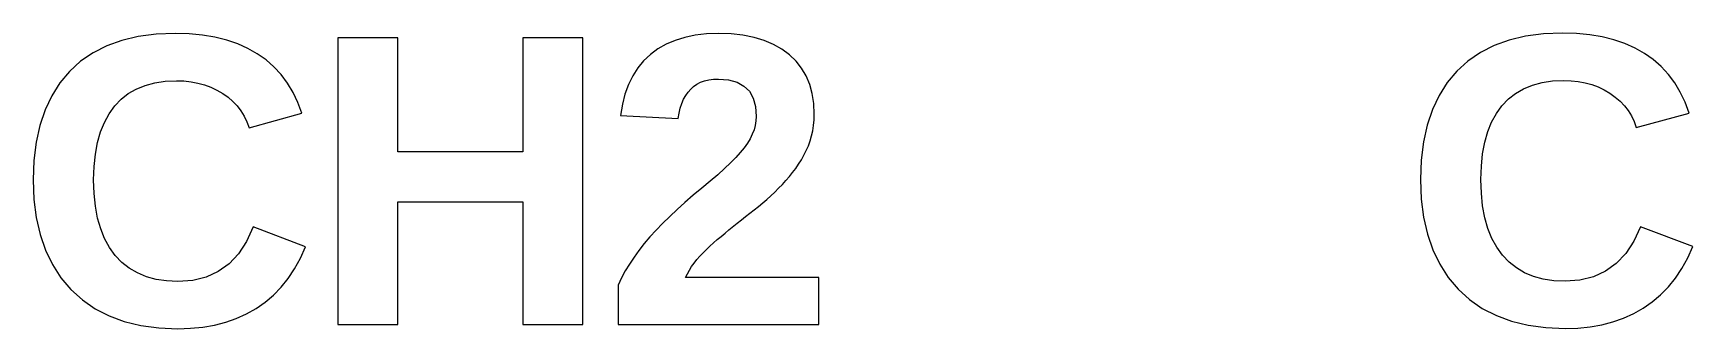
# Model space of a CAD drawing. Header units: metres. Extents: x -84 to 281, y -201 to 77.
# Drawn here: x 233.8 to 255.93, y -155.42 to -151.49 of the extents above; entities that cross this region are included whole.
import ezdxf

# ---------------------------------------------------------------- set-up
doc = ezdxf.new("R2010")
doc.units = ezdxf.units.M

msp = doc.modelspace()

# ---------------------------------------------------------------- linework, layer by layer
for p, q in [((234.984, -151.581), (234.783, -151.653)), ((235.203, -151.53), (234.984, -151.581)), ((235.44, -151.499), (235.203, -151.53)), ((235.695, -151.489), (235.44, -151.499)), ((235.882, -151.494), (235.695, -151.489)), ((236.059, -151.511), (235.882, -151.494)), ((236.225, -151.538), (236.059, -151.511)), ((236.382, -151.577), (236.225, -151.538)), ((236.528, -151.626), (236.382, -151.577)), ((238.663, -151.546), (237.863, -151.546)), ((237.863, -151.546), (237.863, -155.367)), ((238.663, -153.067), (238.663, -151.546)), ((241.129, -151.546), (240.329, -151.546)), ((240.329, -151.546), (240.329, -153.067)), ((241.129, -155.367), (241.129, -151.546)), ((242.361, -151.58), (242.241, -151.631)), ((242.49, -151.54), (242.361, -151.58)), ((242.629, -151.511), (242.49, -151.54)), ((242.778, -151.494), (242.629, -151.511)), ((242.936, -151.489), (242.778, -151.494)), ((243.107, -151.494), (242.936, -151.489)), ((243.266, -151.512), (243.107, -151.494)), ((243.414, -151.54), (243.266, -151.512)), ((243.549, -151.581), (243.414, -151.54)), ((243.673, -151.633), (243.549, -151.581)), ((253.484, -151.578), (253.283, -151.65)), ((253.703, -151.526), (253.484, -151.578)), ((253.94, -151.495), (253.703, -151.526)), ((254.195, -151.485), (253.94, -151.495)), ((254.382, -151.49), (254.195, -151.485)), ((254.559, -151.507), (254.382, -151.49)), ((254.725, -151.534), (254.559, -151.507)), ((254.882, -151.573), (254.725, -151.534)), ((255.028, -151.623), (254.882, -151.573)), ((234.6, -151.746), (234.434, -151.859)), ((234.783, -151.653), (234.6, -151.746)), ((236.664, -151.687), (236.528, -151.626)), ((236.79, -151.759), (236.664, -151.687)), ((236.906, -151.841), (236.79, -151.759)), ((242.032, -151.768), (241.942, -151.853)), ((242.132, -151.694), (242.032, -151.768)), ((242.241, -151.631), (242.132, -151.694)), ((243.785, -151.696), (243.673, -151.633)), ((243.886, -151.771), (243.785, -151.696)), ((243.974, -151.856), (243.886, -151.771)), ((253.1, -151.742), (252.934, -151.856)), ((253.283, -151.65), (253.1, -151.742)), ((255.164, -151.683), (255.028, -151.623)), ((255.29, -151.755), (255.164, -151.683)), ((255.406, -151.837), (255.29, -151.755)), ((234.287, -151.993), (234.158, -152.146)), ((234.434, -151.859), (234.287, -151.993)), ((237.012, -151.933), (236.906, -151.841)), ((237.107, -152.036), (237.012, -151.933)), ((237.192, -152.15), (237.107, -152.036)), ((241.864, -151.948), (241.796, -152.054)), ((241.942, -151.853), (241.864, -151.948)), ((244.048, -151.951), (243.974, -151.856)), ((244.109, -152.054), (244.048, -151.951)), ((252.787, -151.989), (252.658, -152.142)), ((252.934, -151.856), (252.787, -151.989)), ((255.512, -151.93), (255.406, -151.837)), ((255.607, -152.033), (255.512, -151.93)), ((255.692, -152.146), (255.607, -152.033)), ((234.158, -152.146), (234.049, -152.317)), ((235.069, -152.29), (235.176, -152.228)), ((235.176, -152.228), (235.294, -152.18)), ((235.294, -152.18), (235.422, -152.145)), ((235.422, -152.145), (235.561, -152.125)), ((235.561, -152.125), (235.711, -152.118)), ((235.711, -152.118), (235.81, -152.121)), ((235.81, -152.121), (235.906, -152.132)), ((235.906, -152.132), (235.998, -152.149)), ((235.998, -152.149), (236.086, -152.173)), ((236.086, -152.173), (236.171, -152.204)), ((236.171, -152.204), (236.251, -152.242)), ((236.251, -152.242), (236.328, -152.287)), ((237.266, -152.273), (237.192, -152.15)), ((241.739, -152.17), (241.693, -152.296)), ((241.796, -152.054), (241.739, -152.17)), ((242.503, -152.314), (242.534, -152.268)), ((242.534, -152.268), (242.569, -152.228)), ((242.569, -152.228), (242.608, -152.193)), ((242.608, -152.193), (242.652, -152.163)), ((242.652, -152.163), (242.701, -152.139)), ((242.701, -152.139), (242.754, -152.12)), ((242.754, -152.12), (242.812, -152.107)), ((242.812, -152.107), (242.875, -152.099)), ((242.875, -152.099), (242.942, -152.096)), ((242.942, -152.096), (243.075, -152.106)), ((243.075, -152.106), (243.188, -152.137)), ((243.188, -152.137), (243.28, -152.188)), ((243.28, -152.188), (243.352, -152.259)), ((243.352, -152.259), (243.403, -152.351)), ((244.156, -152.168), (244.109, -152.054)), ((244.19, -152.29), (244.156, -152.168)), ((252.658, -152.142), (252.549, -152.313)), ((253.569, -152.286), (253.676, -152.224)), ((253.676, -152.224), (253.794, -152.176)), ((253.794, -152.176), (253.922, -152.142)), ((253.922, -152.142), (254.061, -152.121)), ((254.061, -152.121), (254.211, -152.114)), ((254.211, -152.114), (254.31, -152.118)), ((254.31, -152.118), (254.406, -152.128)), ((254.406, -152.128), (254.498, -152.145)), ((254.498, -152.145), (254.586, -152.17)), ((254.586, -152.17), (254.671, -152.201)), ((254.671, -152.201), (254.751, -152.239)), ((254.751, -152.239), (254.828, -152.284)), ((255.766, -152.27), (255.692, -152.146)), ((234.049, -152.317), (233.96, -152.506)), ((234.813, -152.557), (234.888, -152.454)), ((234.888, -152.454), (234.973, -152.365)), ((234.973, -152.365), (235.069, -152.29)), ((236.328, -152.287), (236.399, -152.338)), ((236.399, -152.338), (236.463, -152.394)), ((236.463, -152.394), (236.521, -152.454)), ((236.521, -152.454), (236.571, -152.52)), ((237.33, -152.408), (237.266, -152.273)), ((237.384, -152.552), (237.33, -152.408)), ((241.659, -152.432), (241.634, -152.579)), ((241.693, -152.296), (241.659, -152.432)), ((242.415, -152.55), (242.431, -152.483)), ((242.431, -152.483), (242.451, -152.421)), ((242.451, -152.421), (242.475, -152.365)), ((242.475, -152.365), (242.503, -152.314)), ((243.403, -152.351), (243.433, -152.463)), ((243.433, -152.463), (243.444, -152.595)), ((244.21, -152.422), (244.19, -152.29)), ((244.217, -152.563), (244.21, -152.422)), ((252.549, -152.313), (252.46, -152.502)), ((253.313, -152.553), (253.388, -152.451)), ((253.388, -152.451), (253.473, -152.361)), ((253.473, -152.361), (253.569, -152.286)), ((254.828, -152.284), (254.899, -152.335)), ((254.899, -152.335), (254.963, -152.39)), ((254.963, -152.39), (255.021, -152.451)), ((255.021, -152.451), (255.071, -152.516)), ((255.83, -152.404), (255.766, -152.27)), ((255.884, -152.548), (255.83, -152.404)), ((233.96, -152.506), (233.89, -152.712)), ((234.698, -152.8), (234.75, -152.672)), ((234.75, -152.672), (234.813, -152.557)), ((236.571, -152.52), (236.614, -152.59)), ((236.614, -152.59), (236.65, -152.665)), ((236.65, -152.665), (236.679, -152.745)), ((236.679, -152.745), (237.384, -152.552)), ((241.634, -152.579), (242.402, -152.622)), ((242.402, -152.622), (242.415, -152.55)), ((243.44, -152.654), (243.431, -152.712)), ((243.444, -152.595), (243.44, -152.654)), ((244.208, -152.712), (244.215, -152.638)), ((244.215, -152.638), (244.217, -152.563)), ((252.39, -152.709), (252.341, -152.933)), ((252.46, -152.502), (252.39, -152.709)), ((253.198, -152.796), (253.25, -152.668)), ((253.25, -152.668), (253.313, -152.553)), ((255.071, -152.516), (255.114, -152.586)), ((255.114, -152.586), (255.15, -152.661)), ((255.15, -152.661), (255.179, -152.741)), ((255.179, -152.741), (255.884, -152.548)), ((233.89, -152.712), (233.841, -152.937)), ((234.658, -152.941), (234.698, -152.8)), ((243.361, -152.89), (243.325, -152.95)), ((243.391, -152.831), (243.361, -152.89)), ((243.414, -152.771), (243.391, -152.831)), ((243.431, -152.712), (243.414, -152.771)), ((244.139, -152.985), (244.163, -152.92)), ((244.163, -152.92), (244.182, -152.853)), ((244.182, -152.853), (244.197, -152.783)), ((244.197, -152.783), (244.208, -152.712)), ((253.158, -152.937), (253.198, -152.796)), ((233.841, -152.937), (233.811, -153.179)), ((234.613, -153.26), (234.63, -153.094)), ((234.63, -153.094), (234.658, -152.941)), ((240.329, -153.067), (238.663, -153.067)), ((243.171, -153.141), (243.1, -153.213)), ((243.231, -153.073), (243.171, -153.141)), ((243.282, -153.01), (243.231, -153.073)), ((243.325, -152.95), (243.282, -153.01)), ((244.046, -153.17), (244.08, -153.11)), ((244.08, -153.11), (244.111, -153.048)), ((244.111, -153.048), (244.139, -152.985)), ((252.341, -152.933), (252.311, -153.175)), ((253.113, -153.256), (253.13, -153.09)), ((253.13, -153.09), (253.158, -152.937)), ((233.811, -153.179), (233.801, -153.439)), ((234.607, -153.439), (234.613, -153.26)), ((242.929, -153.371), (242.829, -153.457)), ((243.019, -153.289), (242.929, -153.371)), ((243.1, -153.213), (243.019, -153.289)), ((243.886, -153.395), (243.929, -153.341)), ((243.929, -153.341), (243.971, -153.285)), ((243.971, -153.285), (244.009, -153.228)), ((244.009, -153.228), (244.046, -153.17)), ((252.311, -153.175), (252.301, -153.435)), ((253.107, -153.435), (253.113, -153.256)), ((233.801, -153.439), (233.811, -153.699)), ((234.613, -153.621), (234.607, -153.439)), ((242.719, -153.547), (242.603, -153.644)), ((242.829, -153.457), (242.719, -153.547)), ((243.691, -153.601), (243.742, -153.551)), ((243.742, -153.551), (243.792, -153.5)), ((243.792, -153.5), (243.84, -153.448)), ((243.84, -153.448), (243.886, -153.395)), ((252.301, -153.435), (252.311, -153.695)), ((253.113, -153.617), (253.107, -153.435)), ((233.811, -153.699), (233.842, -153.941)), ((234.63, -153.79), (234.613, -153.621)), ((234.66, -153.947), (234.63, -153.79)), ((238.663, -153.729), (240.329, -153.729)), ((238.663, -155.367), (238.663, -153.729)), ((240.329, -153.729), (240.329, -155.367)), ((242.492, -153.739), (242.388, -153.833)), ((242.603, -153.644), (242.492, -153.739)), ((243.358, -153.882), (243.472, -153.792)), ((243.472, -153.792), (243.529, -153.745)), ((243.529, -153.745), (243.585, -153.698)), ((243.585, -153.698), (243.639, -153.65)), ((243.639, -153.65), (243.691, -153.601)), ((252.311, -153.695), (252.342, -153.937)), ((253.13, -153.786), (253.113, -153.617)), ((253.16, -153.943), (253.13, -153.786)), ((233.842, -153.941), (233.894, -154.167)), ((234.701, -154.09), (234.66, -153.947)), ((242.195, -154.018), (242.108, -154.109)), ((242.289, -153.926), (242.195, -154.018)), ((242.388, -153.833), (242.289, -153.926)), ((243.08, -154.103), (243.19, -154.016)), ((243.19, -154.016), (243.245, -153.972)), ((243.245, -153.972), (243.301, -153.927)), ((243.301, -153.927), (243.358, -153.882)), ((252.342, -153.937), (252.394, -154.163)), ((253.201, -154.087), (253.16, -153.943)), ((233.894, -154.167), (233.965, -154.376)), ((234.754, -154.221), (234.701, -154.09)), ((234.819, -154.34), (234.754, -154.221)), ((236.646, -154.258), (236.539, -154.422)), ((236.736, -154.065), (236.646, -154.258)), ((237.433, -154.329), (236.736, -154.065)), ((242.026, -154.198), (241.95, -154.288)), ((242.108, -154.109), (242.026, -154.198)), ((242.874, -154.278), (242.924, -154.234)), ((242.924, -154.234), (242.975, -154.191)), ((242.975, -154.191), (243.027, -154.147)), ((243.027, -154.147), (243.08, -154.103)), ((252.394, -154.163), (252.465, -154.372)), ((253.254, -154.218), (253.201, -154.087)), ((253.319, -154.336), (253.254, -154.218)), ((255.146, -154.255), (255.039, -154.418)), ((255.236, -154.062), (255.146, -154.255)), ((255.933, -154.325), (255.236, -154.062)), ((233.965, -154.376), (234.058, -154.567)), ((234.896, -154.445), (234.819, -154.34)), ((234.983, -154.537), (234.896, -154.445)), ((236.539, -154.422), (236.413, -154.555)), ((237.287, -154.622), (237.365, -154.481)), ((237.365, -154.481), (237.433, -154.329)), ((241.814, -154.469), (241.753, -154.56)), ((241.879, -154.378), (241.814, -154.469)), ((241.95, -154.288), (241.879, -154.378)), ((242.652, -154.5), (242.691, -154.455)), ((242.691, -154.455), (242.734, -154.41)), ((242.734, -154.41), (242.78, -154.366)), ((242.78, -154.366), (242.826, -154.322)), ((242.826, -154.322), (242.874, -154.278)), ((252.465, -154.372), (252.558, -154.563)), ((253.396, -154.441), (253.319, -154.336)), ((253.483, -154.534), (253.396, -154.441)), ((255.039, -154.418), (254.913, -154.551)), ((255.787, -154.618), (255.865, -154.477)), ((255.865, -154.477), (255.933, -154.325)), ((234.058, -154.567), (234.171, -154.742)), ((235.082, -154.615), (234.983, -154.537)), ((235.19, -154.679), (235.082, -154.615)), ((235.31, -154.729), (235.19, -154.679)), ((236.269, -154.659), (236.108, -154.733)), ((236.413, -154.555), (236.269, -154.659)), ((237.202, -154.751), (237.287, -154.622)), ((241.697, -154.652), (241.647, -154.745)), ((241.753, -154.56), (241.697, -154.652)), ((242.502, -154.741), (242.526, -154.691)), ((242.526, -154.691), (242.552, -154.642)), ((242.552, -154.642), (242.582, -154.594)), ((242.582, -154.594), (242.615, -154.546)), ((242.615, -154.546), (242.652, -154.5)), ((252.558, -154.563), (252.671, -154.738)), ((253.582, -154.612), (253.483, -154.534)), ((253.69, -154.675), (253.582, -154.612)), ((253.81, -154.725), (253.69, -154.675)), ((254.769, -154.655), (254.608, -154.729)), ((254.913, -154.551), (254.769, -154.655)), ((255.702, -154.747), (255.787, -154.618)), ((234.171, -154.742), (234.304, -154.9)), ((234.304, -154.9), (234.457, -155.038)), ((235.439, -154.764), (235.31, -154.729)), ((235.579, -154.785), (235.439, -154.764)), ((235.73, -154.792), (235.579, -154.785)), ((235.928, -154.778), (235.73, -154.792)), ((236.108, -154.733), (235.928, -154.778)), ((237.004, -154.974), (237.107, -154.868)), ((237.107, -154.868), (237.202, -154.751)), ((241.647, -154.745), (241.602, -154.839)), ((241.602, -154.839), (241.602, -155.367)), ((244.276, -154.741), (242.502, -154.741)), ((244.276, -155.367), (244.276, -154.741)), ((252.671, -154.738), (252.804, -154.896)), ((252.804, -154.896), (252.957, -155.034)), ((253.939, -154.76), (253.81, -154.725)), ((254.079, -154.782), (253.939, -154.76)), ((254.23, -154.789), (254.079, -154.782)), ((254.428, -154.774), (254.23, -154.789)), ((254.608, -154.729), (254.428, -154.774)), ((255.504, -154.971), (255.607, -154.865)), ((255.607, -154.865), (255.702, -154.747)), ((234.457, -155.038), (234.626, -155.155)), ((236.773, -155.152), (236.893, -155.069)), ((236.893, -155.069), (237.004, -154.974)), ((252.957, -155.034), (253.126, -155.152)), ((255.273, -155.148), (255.393, -155.065)), ((255.393, -155.065), (255.504, -154.971)), ((234.626, -155.155), (234.813, -155.251)), ((234.813, -155.251), (235.016, -155.326)), ((235.016, -155.326), (235.237, -155.379)), ((236.219, -155.372), (236.368, -155.334)), ((236.368, -155.334), (236.51, -155.284)), ((236.51, -155.284), (236.645, -155.223)), ((236.645, -155.223), (236.773, -155.152)), ((253.126, -155.152), (253.313, -155.247)), ((253.313, -155.247), (253.516, -155.322)), ((253.516, -155.322), (253.737, -155.375)), ((254.719, -155.368), (254.868, -155.33)), ((254.868, -155.33), (255.01, -155.28)), ((255.01, -155.28), (255.145, -155.22)), ((255.145, -155.22), (255.273, -155.148)), ((235.237, -155.379), (235.475, -155.411)), ((235.475, -155.411), (235.73, -155.422)), ((235.73, -155.422), (235.9, -155.416)), ((235.9, -155.416), (236.063, -155.4)), ((236.063, -155.4), (236.219, -155.372)), ((237.863, -155.367), (238.663, -155.367)), ((240.329, -155.367), (241.129, -155.367)), ((241.602, -155.367), (244.276, -155.367)), ((253.737, -155.375), (253.975, -155.407)), ((253.975, -155.407), (254.23, -155.418)), ((254.23, -155.418), (254.4, -155.412)), ((254.4, -155.412), (254.563, -155.396)), ((254.563, -155.396), (254.719, -155.368))]:
    msp.add_line(p, q)

doc.saveas('drawing.dxf')
